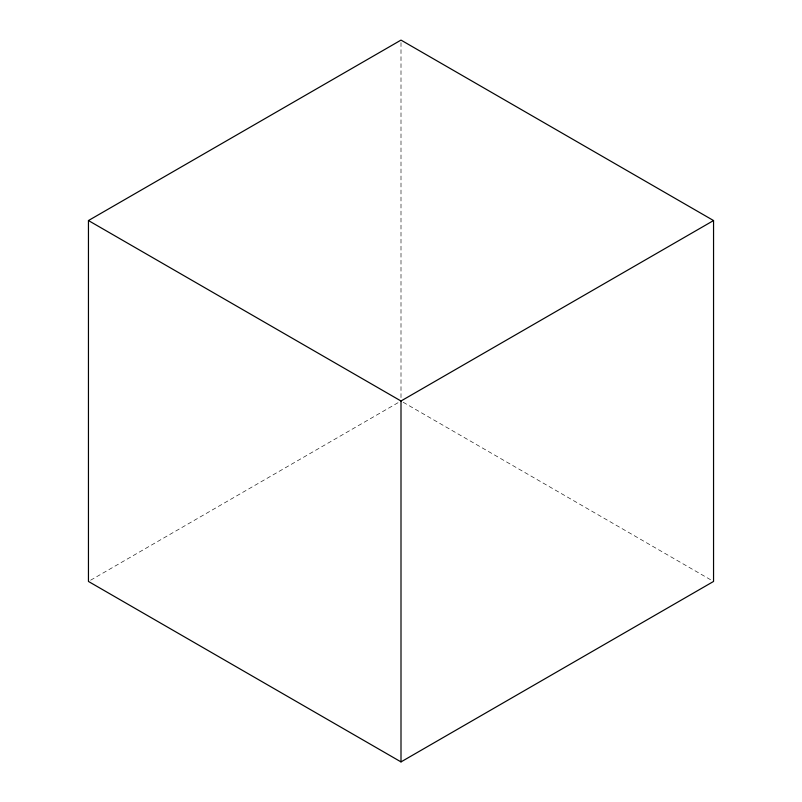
<?xml version="1.0" encoding="UTF-8"?>
<svg xmlns="http://www.w3.org/2000/svg" width="802" height="802" viewBox="0 0 802 802"><rect width="100%" height="100%" fill="white"/><g stroke="black" fill="none" stroke-linecap="round" stroke-linejoin="round"><path stroke-width="0.6" stroke-dasharray="4.01 3.01" d="M90.606 580.207L398.845 402.243M403.155 402.243L711.394 580.207M401 42.586L401 398.514"/><path stroke-width="1.2" d="M88.451 220.55L401 40.1L713.549 220.55L713.549 581.45L401 761.9L88.451 581.45L88.451 220.55L401 401L713.549 220.55M401 401L401 761.9"/></g></svg>
